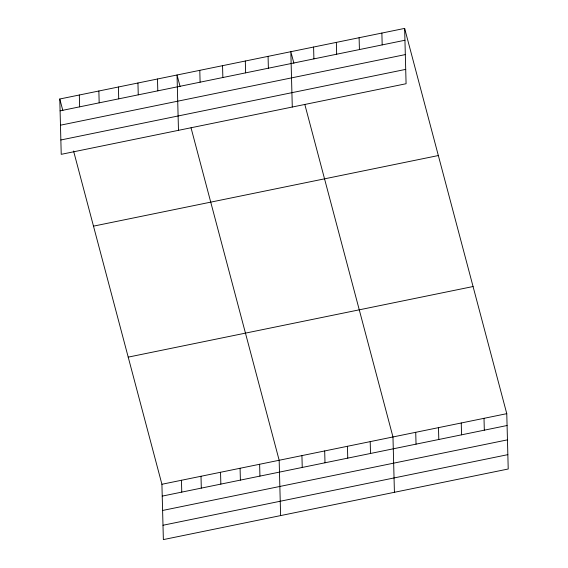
<?xml version="1.0" encoding="UTF-8"?>
<svg xmlns="http://www.w3.org/2000/svg" width="568" height="568" viewBox="0 0 568 568"><rect width="100%" height="100%" fill="white"/><g stroke="black" fill="none" stroke-linecap="round" stroke-linejoin="round"><path stroke-width="0.85" d="M404.636 28.4L406.084 83.73L61.23 154.333L59.782 99.002L404.636 28.4L506.77 413.667L508.218 468.998L163.364 539.6L161.916 484.27L73.57 151.01M60.094 110.845L404.949 40.243M60.471 125.194L405.318 54.592M60.854 139.984L405.708 69.381M93.486 226.142L438.34 155.54M128.212 357.13L473.066 286.528M161.916 484.27L506.77 413.667M162.228 496.112L507.082 425.51M162.604 510.462L507.451 439.859M162.988 525.251L507.842 454.649M293.897 63.254L290.83 51.695L292.286 107.032M304.839 104.533L392.971 436.969L394.419 492.3M180.099 86.556L177.031 74.997L178.48 130.328M191.04 127.835L279.165 460.265L280.613 515.595M59.782 99.002L62.849 110.561M484.007 418.325L484.319 430.168M461.251 422.99L461.557 434.832M438.489 427.647L438.801 439.49M415.726 432.305L416.039 444.148M381.873 33.058L382.186 44.9M370.208 441.627L370.521 453.47M359.111 37.722L359.423 49.558M347.446 446.285L347.758 458.127M336.355 42.38L336.661 54.223M324.69 450.942L324.995 462.785M313.593 47.037L313.905 58.88M301.928 455.607L302.24 467.45M268.075 56.36L268.38 68.203M259.626 464.262L259.938 476.105M245.312 61.017L245.624 72.86M240.079 468.266L240.392 480.109M222.549 65.675L222.862 77.518M220.54 472.264L220.853 484.106M199.794 70.34L200.099 82.175M201.001 476.268L201.306 488.111M181.455 480.265L181.767 492.108M157.492 78.995L157.797 90.837M137.946 82.999L138.258 94.842M118.407 86.996L118.719 98.839M98.867 91.001L99.173 102.843M79.321 94.998L79.634 106.841"/></g></svg>
